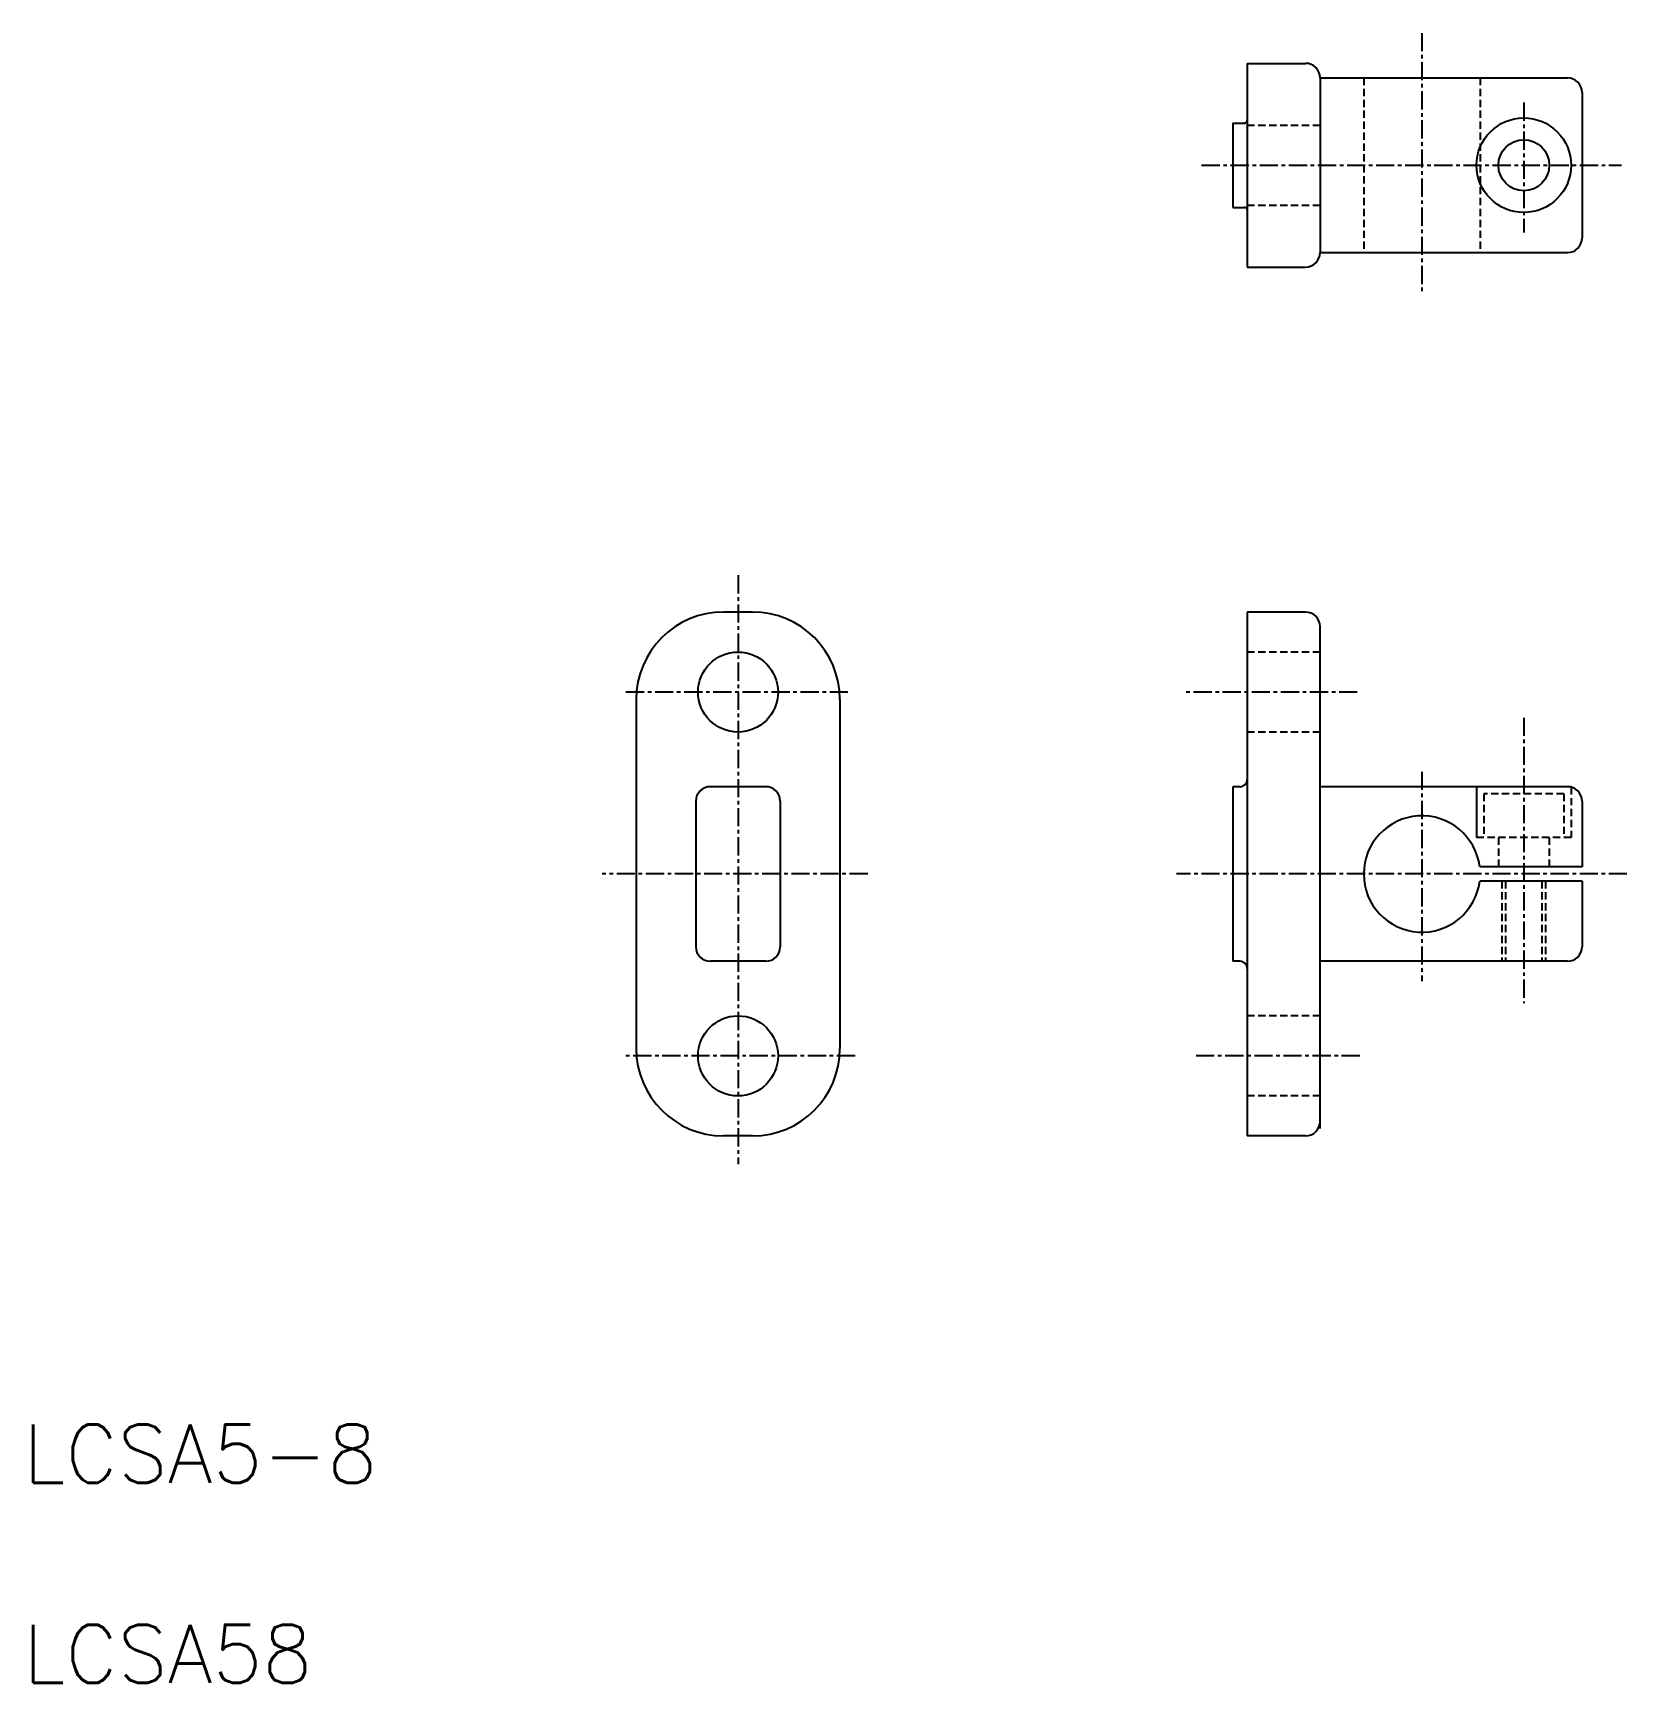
# Model space of a CAD drawing. Extents: x -48 to 61, y -56 to 58.
import ezdxf

# ---------------------------------------------------------------- set-up
doc = ezdxf.new("R2010")
doc.units = 0
doc.linetypes.add('CENTER', pattern=[2, 1.25, -0.25, 0.25, -0.25])
doc.linetypes.add('DASHED', pattern=[0.75, 0.5, -0.25])
doc.layers.get('0').update_dxf_attribs({"linetype": 'CONTINUOUS'})
doc.layers.add('CENTER', color=1, linetype='CENTER')
doc.styles.get("Standard").update_dxf_attribs({"font": 'txt.shx', "bigfont": 'bigfont.shx'})

msp = doc.modelspace()

# ---------------------------------------------------------------- linework, layer by layer
at = {"color": 7, "linetype": 'CONTINUOUS'}
for p, q in [((35, 55.709352), (35, 41.709352)), ((35, 55.709352), (39, 55.709352)), ((40, 54.709352), (57, 54.709352)), ((40, 54.709352), (40, 42.709352)), ((58, 53.709352), (58, 43.709352)), ((34, 51.609352), (34, 45.809352)), ((34, 51.609352), (34.8, 51.609352)), ((34, 45.809352), (34.8, 45.809352)), ((40, 42.709352), (57, 42.709352)), ((35, 41.709352), (39, 41.709352)), ((1, 18), (-1, 18)), ((35, 18), (35, -18)), ((39, 18), (35, 18)), ((40, -17.5), (40, 17)), ((-7, 12), (-7, -12)), ((7, 12), (7, -12)), ((1.9, 6), (-1.9, 6)), ((34, 6), (34, -6)), ((34.5, 6), (34, 6)), ((57, 6), (40, 6)), ((50.75, 6), (50.75, 2.5)), ((-2.9, 5), (-2.9, -5)), ((2.9, 5), (2.9, -5)), ((58, 5), (58, 0.5)), ((58, 0.5), (50.968627, 0.5)), ((58, -0.5), (50.968627, -0.5)), ((58, -0.5), (58, -5)), ((1.9, -6), (-1.9, -6)), ((34.5, -6), (34, -6)), ((57, -6), (40, -6)), ((1, -18), (-1, -18)), ((39, -18), (35, -18))]:
    msp.add_line(p, q, dxfattribs=at)
at = {"color": 3, "linetype": 'DASHED'}
for p, q in [((43, 54.709352), (43, 42.709352)), ((51, 54.709352), (51, 42.709352)), ((35, 51.459352), (40, 51.459352)), ((35, 45.959352), (40, 45.959352)), ((40, 15.25), (35, 15.25)), ((40, 9.75), (35, 9.75)), ((57.25, 5.968246), (57.25, 2.5)), ((56.75, 5.5), (51.25, 5.5)), ((51.25, 5.5), (51.25, 2.5)), ((56.75, 5.5), (56.75, 2.5)), ((57.25, 2.5), (50.75, 2.5)), ((52.25, 2.5), (52.25, 0.5)), ((55.75, 2.5), (55.75, 0.5)), ((52.5, -0.5), (52.5, -6)), ((52.75, -0.5), (52.75, -6)), ((55.25, -0.5), (55.25, -6)), ((55.5, -0.5), (55.5, -6)), ((40, -9.75), (35, -9.75)), ((40, -15.25), (35, -15.25))]:
    msp.add_line(p, q, dxfattribs=at)
at = {"color": 7, "linetype": 'CONTINUOUS'}
for centre, radius in [((54, 48.709352), 3.25), ((54, 48.709352), 1.75), ((0, 12.5), 2.75), ((0, -12.5), 2.75)]:
    msp.add_circle(centre, radius, dxfattribs=at)
for centre, radius, start, end in [((39, 54.709352), 1, 0, 90), ((57, 53.709352), 1, 0, 90), ((34.8, 51.809352), 0.2, 270, 0), ((34.8, 45.609352), 0.2, 0, 90), ((57, 43.709352), 1, 270, 0), ((39, 42.709352), 1, 270, 0), ((-1, 12), 6, 90, 180), ((1, 12), 6, 0, 90), ((39, 17), 1, 0, 90), ((-1.9, 5), 1, 90, 180), ((1.9, 5), 1, 0, 90), ((34.5, 6.5), 0.5, 270, 0), ((57, 5), 1, 0, 90), ((47, 0), 4, 7.180756, 352.819244), ((-1.9, -5), 1, 180, 270), ((1.9, -5), 1, 270, 0), ((57, -5), 1, 270, 0), ((34.5, -6.5), 0.5, 0, 90), ((-1, -12), 6, 180, 270), ((1, -12), 6, 270, 0), ((39, -17), 1, 270.000001, 0)]:
    msp.add_arc(centre, radius, start, end, dxfattribs=at)
at = {"layer": 'CENTER', "color": 1, "linetype": 'CENTER'}
for p, q in [((47, 57.796286), (47, 39.888869)), ((54, 53.017136), (54, 44.092218)), ((31.851486, 48.709352), (60.707768, 48.709352)), ((0, 20.52496), (0, -19.94244)), ((7.548425, 12.5), (-7.844083, 12.5)), ((42.553967, 12.5), (30.672653, 12.5)), ((54, 10.740197), (54, -8.881805)), ((47, 7.024788), (47, -7.37242)), ((8.913889, 0), (-9.33368, 0)), ((61.092324, 0), (30.140654, 0)), ((8.044957, -12.5), (-7.844083, -12.5)), ((42.7313, -12.5), (31.381985, -12.5))]:
    msp.add_line(p, q, dxfattribs=at)

# ---------------------------------------------------------------- texts
at = {"color": 7, "linetype": 'CONTINUOUS'}
for s, p in [('LCSA5-8', (-49.139437, -41.836144)), ('LCSA58', (-49.139437, -55.599836))]:
    msp.add_text(s, height=4, dxfattribs=at).set_placement(p)

doc.saveas('drawing.dxf')
